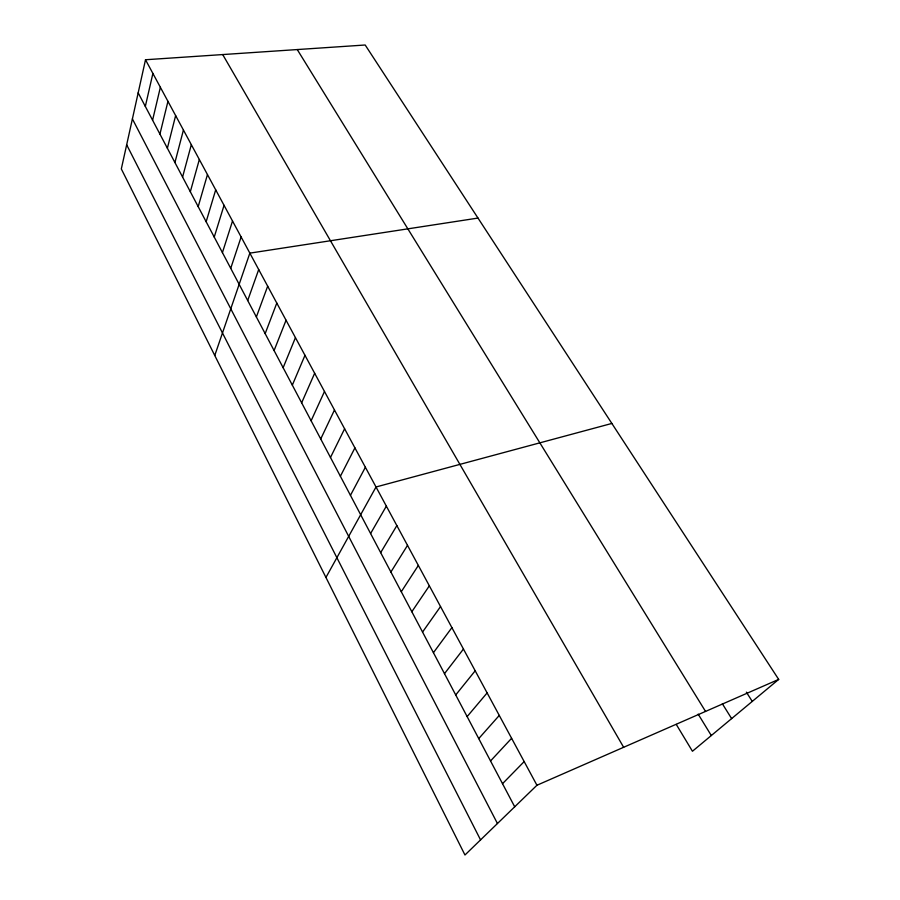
<?xml version="1.0" encoding="UTF-8"?>
<svg xmlns="http://www.w3.org/2000/svg" width="900" height="900" viewBox="0 0 900 900"><rect width="100%" height="100%" fill="white"/><g stroke="black" fill="none" stroke-linecap="round" stroke-linejoin="round"><path stroke-width="1.35" d="M145.507 59.749L121.32 168.93L464.963 855L536.94 785.25L778.68 679.399L365.186 45L145.507 59.749L536.94 785.25M145.328 106.425L152.888 73.429M152.584 120.172L160.369 87.289M159.93 134.111L167.951 101.34M167.377 148.23L175.635 115.594M174.926 162.54L183.431 130.028M182.576 177.041L191.329 144.675M190.328 191.745L199.339 159.514M198.191 206.64L207.461 174.578M206.156 221.749L215.696 189.844M214.234 237.071L224.055 205.324M222.424 252.596L232.526 221.029M230.726 268.346L241.132 236.97M214.763 355.478L249.851 253.136L478.001 218.07M247.703 300.532L258.705 269.539M256.365 316.969L267.683 286.189M265.162 333.641L276.795 303.086M274.084 350.561L286.054 320.231M283.14 367.718L295.447 337.635M292.331 385.144L304.976 355.309M301.646 402.829L314.662 373.252M311.119 420.772L324.484 391.478M320.726 438.998L334.474 409.984M330.48 457.493L344.61 428.771M340.391 476.269L354.915 447.874M350.449 495.349L365.377 467.269M325.946 577.451L376.02 486.979L611.854 423.45M370.586 533.543L386.348 506.137M380.666 552.645L396.855 525.589M390.892 572.04L407.509 545.355M401.287 591.739L418.343 565.436M411.829 611.741L429.345 585.832M422.55 632.059L440.539 606.555M433.429 652.691L451.901 627.626M444.488 673.661L463.455 649.035M455.715 694.957L475.189 670.793M467.134 716.602L487.125 692.921M478.733 738.607L499.275 715.421M490.534 760.961L511.616 738.304M502.515 783.697L524.171 761.58M778.68 679.399L692.449 751.252L676.26 724.41M746.37 692.156L752.265 701.415M722.374 703.8L731.621 718.605M297.248 49.556L705.544 711.428M698.175 714.139L711.304 735.536M222.705 54.562L623.644 747.293M138.172 92.846L514.71 806.805M132.401 118.924L497.452 823.523M126.664 144.776L480.555 839.891"/></g></svg>
